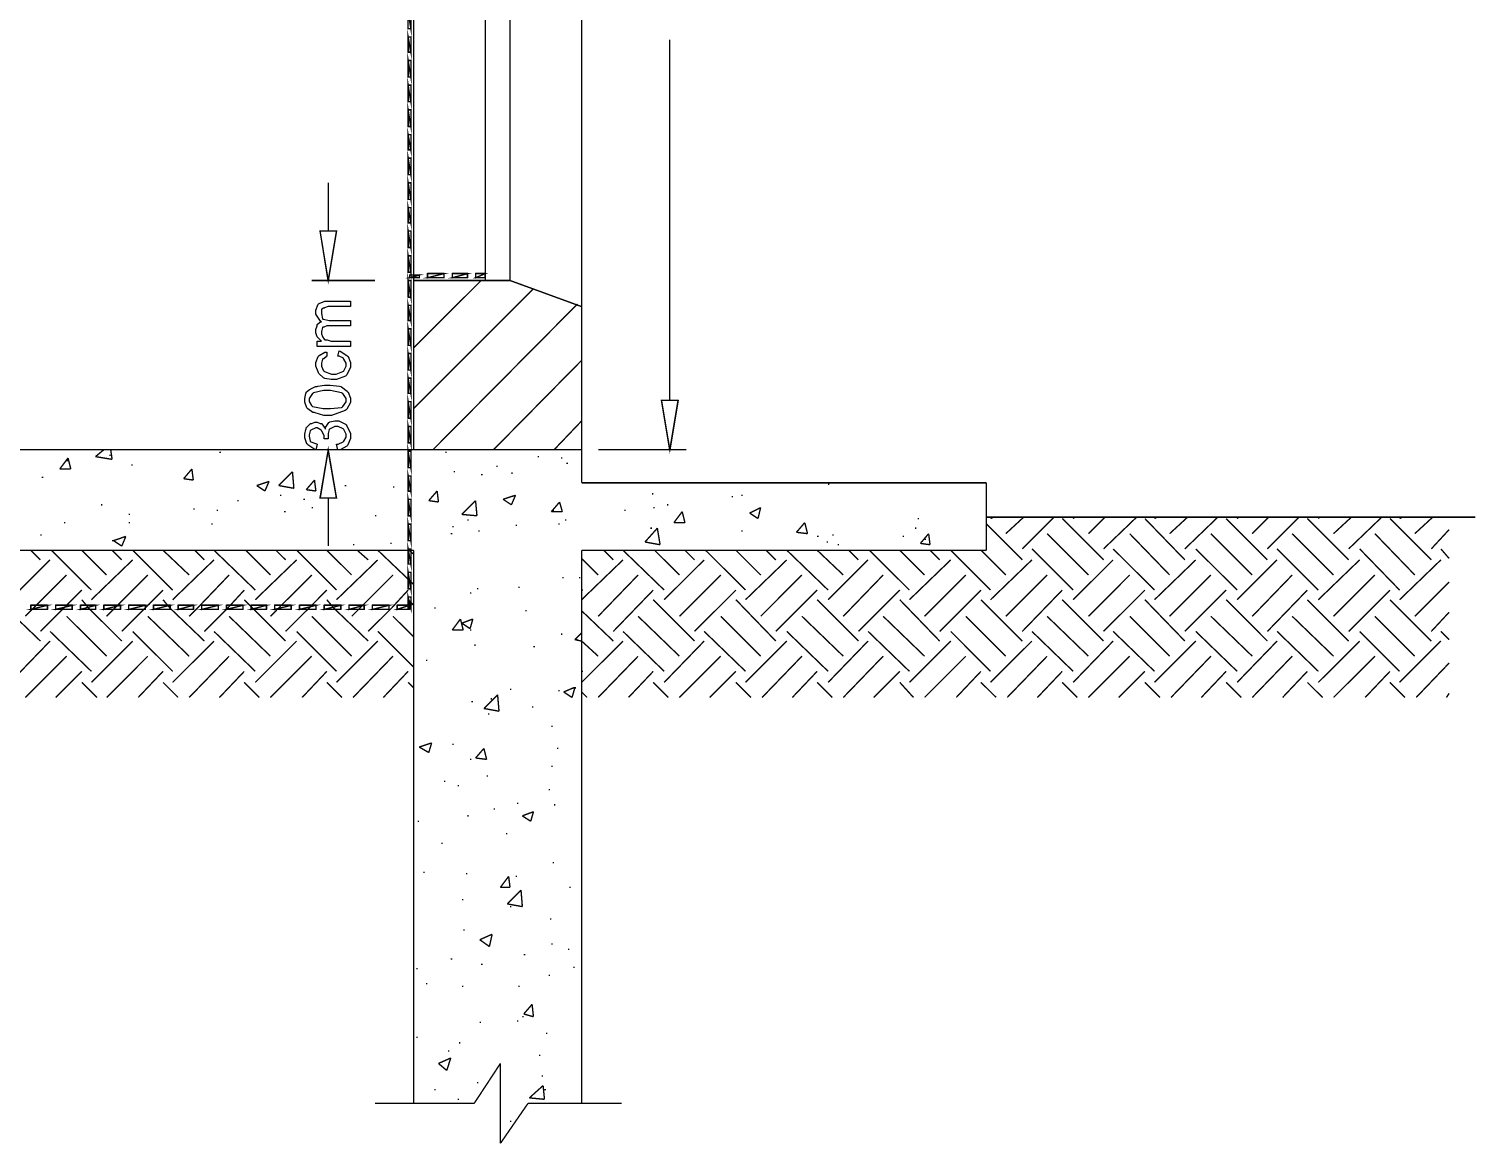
# Model space of a CAD drawing. Header units: metres. Extents: x -593 to 248, y 430 to 1024.
# Drawn here: x -205.54 to -160.97, y 470.03 to 504.37 of the extents above; entities that cross this region are included whole.
import ezdxf

# ---------------------------------------------------------------- set-up
doc = ezdxf.new("R2010")
doc.units = ezdxf.units.M
doc.header["$MEASUREMENT"] = 0
for name, color, linetype in [('C00-00-00-BLACK', 7, 'Continuous'), ('C00-00-FF', 5, 'Continuous'), ('C00-7E-FF', 150, 'Continuous'), ('C00-FF-00', 3, 'Continuous'), ('C95-49-00', 34, 'Continuous'), ('CFF-7E-00', 30, 'Continuous')]:
    doc.layers.add(name, color=color, linetype=linetype)

msp = doc.modelspace()

# ---------------------------------------------------------------- linework, layer by layer
at = {"layer": 'C00-00-00-BLACK', "const_width": 0.0423}
for points in [[(-193.687, 537.617), (-193.687, 491.413)], [(-188.513, 537.617), (-188.513, 490.394)], [(-191.481, 507.012), (-191.481, 496.626)], [(-190.719, 507.012), (-190.719, 496.626)], [(-193.687, 494.548), (-191.608, 496.626)], [(-190.719, 496.626), (-193.687, 496.626)], [(-188.513, 495.821), (-190.719, 496.626)], [(-193.687, 492.683), (-189.997, 496.371)], [(-193.092, 491.413), (-188.639, 495.905)], [(-191.227, 491.413), (-188.513, 494.167)], [(-189.361, 491.413), (-188.513, 492.301)], [(-285.678, 491.413), (-188.513, 491.413)], [(-204.586, 490.82), (-204.331, 491.159)], [(-204.247, 490.82), (-204.331, 491.159)], [(-203.485, 491.202), (-203.229, 491.413)], [(-203.485, 491.202), (-202.975, 491.116)], [(-203.059, 491.243), (-203.016, 491.243)], [(-202.975, 491.116), (-203.016, 491.413)], [(-199.668, 491.329), (-199.625, 491.329)], [(-192.711, 491.329), (-192.669, 491.329)], [(-189.87, 491.202), (-189.827, 491.202)], [(-189.15, 491.159), (-189.108, 491.159)], [(-204.586, 490.82), (-204.247, 490.82)], [(-204.374, 491.074), (-204.331, 491.074)], [(-202.381, 490.947), (-202.34, 490.947)], [(-200.77, 490.521), (-200.517, 490.82)], [(-200.474, 490.478), (-200.517, 490.82)], [(-197.845, 490.31), (-197.419, 490.733)], [(-197.376, 490.225), (-197.419, 490.733)], [(-192.458, 490.733), (-192.415, 490.733)], [(-191.142, 490.905), (-191.101, 490.905)], [(-190.676, 490.691), (-190.635, 490.691)], [(-188.981, 490.99), (-188.938, 490.99)], [(-205.139, 490.564), (-205.096, 490.564)], [(-200.77, 490.521), (-200.474, 490.478)], [(-198.521, 490.31), (-198.141, 490.437)], [(-198.521, 490.31), (-198.268, 490.141)], [(-198.268, 490.141), (-198.141, 490.437)], [(-197.845, 490.31), (-197.376, 490.225)], [(-196.994, 490.182), (-196.741, 490.478)], [(-196.698, 490.141), (-196.741, 490.478)], [(-195.807, 490.31), (-195.765, 490.31)], [(-194.323, 490.268), (-194.28, 490.268)], [(-191.608, 490.648), (-191.565, 490.648)], [(-188.513, 490.394), (-176.045, 490.394)], [(-180.921, 490.352), (-180.88, 490.352)], [(-176.045, 490.394), (-176.045, 488.317)], [(-199.116, 489.845), (-199.074, 489.845)], [(-197.802, 490.012), (-197.759, 490.012)], [(-197.08, 489.886), (-197.037, 489.886)], [(-196.994, 490.182), (-196.698, 490.141)], [(-193.221, 489.845), (-192.965, 490.141)], [(-193.221, 489.845), (-192.922, 489.802)], [(-192.922, 489.802), (-192.965, 490.141)], [(-192.203, 489.42), (-191.78, 489.845)], [(-191.737, 489.379), (-191.78, 489.845)], [(-190.931, 489.886), (-190.549, 490.012)], [(-190.931, 489.886), (-190.676, 489.716)], [(-190.676, 489.716), (-190.549, 490.012)], [(-189.447, 489.506), (-189.192, 489.802)], [(-189.108, 489.506), (-189.192, 489.802)], [(-186.35, 490.055), (-186.308, 490.055)], [(-183.891, 489.971), (-183.848, 489.971)], [(-183.594, 490.012), (-183.552, 490.012)], [(-203.316, 489.716), (-203.273, 489.716)], [(-202.466, 489.42), (-202.424, 489.42)], [(-200.474, 489.59), (-200.431, 489.59)], [(-199.752, 489.548), (-199.709, 489.548)], [(-197.675, 489.506), (-197.632, 489.506)], [(-196.825, 489.632), (-196.784, 489.632)], [(-194.875, 489.379), (-194.834, 489.379)], [(-192.203, 489.42), (-191.737, 489.379)], [(-189.447, 489.506), (-189.108, 489.506)], [(-189.404, 489.548), (-189.361, 489.548)], [(-187.198, 489.548), (-187.155, 489.548)], [(-186.308, 489.632), (-186.267, 489.632)], [(-185.882, 489.716), (-185.841, 489.716)], [(-185.671, 489.167), (-185.416, 489.506)], [(-185.332, 489.167), (-185.416, 489.506)], [(-182.999, 489.632), (-183.34, 489.463)], [(-183.34, 489.463), (-183.083, 489.293)], [(-183.083, 489.293), (-182.999, 489.632)], [(-204.459, 489.167), (-204.417, 489.167)], [(-202.466, 489.167), (-202.424, 489.167)], [(-199.921, 489.124), (-199.879, 489.124)], [(-192.499, 489.04), (-192.458, 489.04)], [(-192.033, 489.252), (-191.992, 489.252)], [(-191.693, 488.913), (-191.65, 488.913)], [(-190.549, 489.082), (-190.507, 489.082)], [(-189.235, 489.124), (-189.192, 489.124)], [(-189.022, 489.252), (-188.981, 489.252)], [(-186.562, 488.571), (-186.181, 488.997)], [(-186.393, 488.997), (-186.35, 488.997)], [(-186.097, 488.487), (-186.181, 488.997)], [(-185.671, 489.167), (-185.332, 489.167)], [(-183.594, 488.913), (-183.552, 488.913)], [(-181.898, 488.87), (-181.642, 489.167)], [(-181.556, 488.828), (-181.642, 489.167)], [(-178.249, 488.997), (-178.206, 488.997)], [(-178.165, 489.293), (-178.122, 489.293)], [(-176.045, 489.336), (-160.988, 489.336)], [(-205.181, 488.786), (-205.139, 488.786)], [(-202.975, 488.614), (-202.932, 488.614)], [(-202.932, 488.614), (-202.551, 488.743)], [(-202.932, 488.614), (-202.677, 488.444)], [(-202.677, 488.444), (-202.551, 488.743)], [(-195.553, 488.487), (-195.51, 488.487)], [(-194.408, 488.528), (-194.365, 488.528)], [(-192.542, 488.828), (-192.499, 488.828)], [(-186.562, 488.571), (-186.097, 488.487)], [(-181.898, 488.87), (-181.556, 488.828)], [(-181.26, 488.743), (-181.217, 488.743)], [(-180.964, 488.571), (-180.921, 488.571)], [(-180.794, 488.786), (-180.752, 488.786)], [(-180.625, 488.487), (-180.583, 488.487)], [(-178.631, 488.743), (-178.588, 488.743)], [(-178.08, 488.528), (-177.826, 488.828)], [(-178.08, 488.528), (-177.783, 488.487)], [(-177.953, 488.656), (-177.91, 488.656)], [(-177.783, 488.487), (-177.826, 488.828)], [(-280.502, 488.317), (-193.687, 488.317)], [(-195.044, 488.317), (-195.003, 488.317)], [(-195.003, 488.317), (-194.96, 488.317)], [(-193.687, 488.317), (-193.687, 471.278)], [(-188.513, 488.317), (-176.045, 488.317)], [(-188.513, 488.317), (-188.513, 471.278)], [(-181.941, 488.317), (-181.898, 488.317)], [(-191.737, 487.132), (-191.693, 487.132)], [(-190.465, 487.174), (-190.423, 487.174)], [(-189.108, 487.47), (-189.065, 487.47)], [(-188.597, 487.47), (-188.555, 487.47)], [(-191.949, 487.004), (-191.907, 487.004)], [(-193.05, 486.537), (-193.008, 486.537)], [(-190.25, 486.452), (-190.209, 486.452)], [(-192.499, 485.859), (-192.246, 486.198)], [(-192.499, 485.859), (-192.16, 485.859)], [(-192.16, 485.859), (-192.246, 486.198)], [(-192.203, 486.071), (-191.864, 486.198)], [(-192.203, 486.071), (-191.949, 485.902)], [(-191.949, 485.902), (-191.864, 486.198)], [(-191.949, 485.859), (-191.907, 485.859)], [(-191.823, 485.393), (-191.78, 485.393)], [(-189.997, 485.351), (-189.954, 485.351)], [(-189.15, 485.732), (-189.108, 485.732)], [(-189.15, 485.732), (-189.108, 485.732)], [(-188.723, 485.563), (-188.513, 485.775)], [(-188.723, 485.563), (-188.513, 485.52)], [(-188.682, 485.563), (-188.639, 485.563)], [(-193.307, 484.928), (-193.264, 484.928)], [(-190.719, 484.036), (-190.676, 484.036)], [(-189.065, 483.952), (-188.766, 484.079)], [(-188.809, 483.782), (-188.723, 484.079)], [(-188.766, 484.079), (-188.682, 484.079)], [(-188.723, 484.079), (-188.682, 484.079)], [(-191.907, 483.656), (-191.864, 483.656)], [(-191.524, 483.443), (-191.101, 483.866)], [(-191.311, 483.74), (-191.269, 483.74)], [(-191.101, 483.866), (-191.058, 483.359)], [(-189.235, 483.993), (-189.192, 483.993)], [(-189.065, 483.952), (-188.809, 483.782)], [(-191.058, 483.359), (-191.524, 483.443)], [(-191.397, 483.274), (-191.354, 483.274)], [(-190.039, 483.486), (-189.997, 483.486)], [(-189.447, 482.893), (-189.404, 482.893)], [(-193.518, 482.256), (-193.134, 482.382)], [(-193.518, 482.256), (-193.221, 482.086)], [(-193.221, 482.086), (-193.134, 482.382)], [(-192.499, 482.34), (-192.458, 482.34)], [(-191.78, 481.917), (-191.524, 482.213)], [(-191.438, 481.875), (-191.524, 482.213)], [(-189.277, 482.213), (-189.235, 482.213)], [(-191.949, 481.875), (-191.907, 481.875)], [(-191.78, 481.917), (-191.438, 481.875)], [(-191.438, 481.367), (-191.397, 481.367)], [(-189.447, 481.663), (-189.404, 481.663)], [(-192.754, 481.197), (-192.711, 481.197)], [(-192.33, 481.07), (-192.288, 481.07)], [(-189.531, 480.944), (-189.488, 480.944)], [(-190.507, 480.518), (-190.465, 480.518)], [(-189.361, 480.475), (-189.319, 480.475)], [(-192.033, 480.136), (-191.992, 480.136)], [(-191.227, 480.348), (-191.185, 480.348)], [(-190.339, 480.136), (-189.997, 480.263)], [(-190.339, 480.136), (-190.081, 479.967)], [(-190.081, 479.967), (-189.997, 480.263)], [(-193.56, 479.967), (-193.518, 479.967)], [(-190.846, 479.586), (-190.804, 479.586)], [(-192.838, 479.29), (-192.795, 479.29)], [(-189.404, 478.697), (-189.361, 478.697)], [(-193.391, 478.398), (-193.35, 478.398)], [(-192.076, 478.356), (-192.033, 478.356)], [(-191.015, 477.933), (-190.762, 478.272)], [(-190.719, 477.933), (-190.762, 478.272)], [(-190.549, 478.272), (-190.507, 478.272)], [(-191.015, 477.933), (-190.719, 477.933)], [(-190.804, 477.424), (-190.38, 477.847)], [(-190.339, 477.34), (-190.38, 477.847)], [(-188.896, 477.933), (-188.853, 477.933)], [(-192.203, 477.551), (-192.16, 477.551)], [(-190.804, 477.424), (-190.339, 477.34)], [(-190.719, 477.34), (-190.676, 477.34)], [(-189.488, 476.958), (-189.447, 476.958)], [(-192.16, 476.619), (-192.119, 476.619)], [(-191.65, 476.32), (-191.269, 476.49)], [(-191.354, 476.11), (-191.269, 476.49)], [(-191.65, 476.32), (-191.354, 476.11)], [(-189.447, 476.193), (-189.404, 476.193)], [(-188.938, 476.024), (-188.896, 476.024)], [(-192.542, 475.728), (-192.499, 475.728)], [(-191.608, 475.56), (-191.565, 475.56)], [(-190.296, 475.856), (-190.25, 475.856)], [(-193.603, 475.431), (-193.56, 475.431)], [(-189.531, 475.221), (-189.488, 475.221)], [(-188.766, 475.474), (-188.723, 475.474)], [(-193.307, 474.966), (-193.264, 474.966)], [(-192.203, 474.882), (-192.16, 474.882)], [(-190.465, 474.882), (-190.423, 474.882)], [(-190.296, 474.033), (-190.039, 474.329)], [(-189.997, 473.947), (-190.039, 474.329)], [(-191.65, 473.778), (-191.608, 473.778)], [(-190.507, 473.821), (-190.465, 473.821)], [(-190.339, 473.947), (-190.296, 473.947)], [(-190.296, 474.033), (-189.997, 473.947)], [(-193.603, 473.312), (-193.56, 473.312)], [(-189.615, 473.44), (-189.574, 473.44)], [(-192.626, 472.889), (-192.585, 472.889)], [(-192.288, 473.144), (-192.246, 473.144)], [(-192.922, 472.509), (-192.542, 472.678)], [(-192.922, 472.509), (-192.669, 472.294)], [(-192.669, 472.294), (-192.542, 472.678)], [(-191.015, 472.509), (-191.823, 471.278)], [(-191.015, 470.047), (-191.015, 472.509)], [(-191.015, 472.509), (-191.015, 471.278)], [(-189.827, 472.762), (-189.784, 472.762)], [(-189.743, 472.124), (-189.7, 472.124)], [(-193.05, 471.701), (-193.008, 471.701)], [(-191.737, 471.913), (-191.693, 471.913)], [(-190.123, 471.448), (-189.7, 471.828)], [(-189.7, 471.828), (-189.658, 471.405)], [(-189.658, 471.701), (-189.615, 471.701)], [(-194.875, 471.278), (-191.823, 471.278)], [(-192.33, 471.405), (-192.288, 471.405)], [(-190.166, 471.278), (-191.015, 470.047)], [(-190.166, 471.278), (-187.282, 471.278)], [(-190.123, 471.448), (-189.658, 471.405)], [(-190.719, 470.728), (-190.676, 470.728)]]:
    msp.add_lwpolyline(points, dxfattribs=at)
at = {"layer": 'C00-00-FF', "const_width": 0.0423}
msp.add_lwpolyline([(-194.365, 491.413), (-196.784, 491.413)], dxfattribs=at)
at = {"layer": 'C00-7E-FF', "const_width": 0.0423}
for points in [[(-185.798, 492.939), (-185.798, 504.044)], [(-196.318, 498.151), (-196.318, 499.637)], [(-194.875, 496.626), (-196.825, 496.626)], [(-194.621, 491.413), (-196.825, 491.413)], [(-188.004, 491.413), (-185.289, 491.413)], [(-196.318, 489.929), (-196.318, 488.444)]]:
    msp.add_lwpolyline(points, dxfattribs=at)
for points in [[(-196.571, 498.151), (-196.063, 498.151), (-196.318, 496.626), (-196.571, 498.151)], [(-186.054, 492.939), (-185.544, 492.939), (-185.798, 491.413), (-186.054, 492.939)], [(-196.571, 489.929), (-196.063, 489.929), (-196.318, 491.413), (-196.571, 489.929)]]:
    msp.add_lwpolyline(points, close=True, dxfattribs=at)
at = {"layer": 'C00-7E-FF'}
for points in [[(-196.571, 498.151), (-196.063, 498.151), (-196.318, 496.626), (-196.571, 498.151)], [(-186.054, 492.939), (-185.544, 492.939), (-185.798, 491.413), (-186.054, 492.939)], [(-196.571, 489.929), (-196.063, 489.929), (-196.318, 491.413), (-196.571, 489.929)]]:
    msp.add_lwpolyline(points, close=True, dxfattribs=at)
at = {"layer": 'C00-FF-00', "const_width": 0.0423}
for points in [[(-193.857, 504.383), (-193.773, 504.383), (-193.857, 504.891), (-193.857, 504.383)], [(-193.773, 504.383), (-193.857, 504.891), (-193.773, 504.891), (-193.773, 504.383)], [(-193.773, 503.663), (-193.857, 504.129), (-193.773, 504.129), (-193.773, 503.663)], [(-193.857, 503.663), (-193.773, 503.663), (-193.857, 504.129), (-193.857, 503.663)], [(-193.857, 502.898), (-193.773, 502.898), (-193.857, 503.407), (-193.857, 502.898)], [(-193.773, 502.898), (-193.857, 503.407), (-193.773, 503.407), (-193.773, 502.898)], [(-193.857, 502.136), (-193.773, 502.136), (-193.857, 502.645), (-193.857, 502.136)], [(-193.773, 502.136), (-193.857, 502.645), (-193.773, 502.645), (-193.773, 502.136)], [(-193.773, 501.374), (-193.857, 501.883), (-193.773, 501.883), (-193.773, 501.374)], [(-193.857, 501.374), (-193.773, 501.374), (-193.857, 501.883), (-193.857, 501.374)], [(-193.773, 500.652), (-193.857, 501.118), (-193.773, 501.118), (-193.773, 500.652)], [(-193.857, 500.652), (-193.773, 500.652), (-193.857, 501.118), (-193.857, 500.652)], [(-193.857, 499.89), (-193.773, 499.89), (-193.857, 500.398), (-193.857, 499.89)], [(-193.773, 499.89), (-193.857, 500.398), (-193.773, 500.398), (-193.773, 499.89)], [(-193.773, 499.128), (-193.857, 499.637), (-193.773, 499.637), (-193.773, 499.128)], [(-193.857, 499.128), (-193.773, 499.128), (-193.857, 499.637), (-193.857, 499.128)], [(-193.773, 498.406), (-193.857, 498.872), (-193.773, 498.872), (-193.773, 498.406)], [(-193.857, 498.406), (-193.773, 498.406), (-193.857, 498.872), (-193.857, 498.406)], [(-193.857, 497.644), (-193.773, 497.644), (-193.857, 498.151), (-193.857, 497.644)], [(-193.773, 497.644), (-193.857, 498.151), (-193.773, 498.151), (-193.773, 497.644)], [(-193.773, 496.882), (-193.857, 497.389), (-193.773, 497.389), (-193.773, 496.882)], [(-193.857, 496.882), (-193.773, 496.882), (-193.857, 497.389), (-193.857, 496.882)], [(-193.814, 496.71), (-193.516, 496.794), (-193.516, 496.71), (-193.814, 496.71)], [(-193.773, 496.117), (-193.857, 496.626), (-193.773, 496.626), (-193.773, 496.117)], [(-193.857, 496.117), (-193.773, 496.117), (-193.857, 496.626), (-193.857, 496.117)], [(-193.814, 496.794), (-193.814, 496.71), (-193.516, 496.794), (-193.814, 496.794)], [(-193.264, 496.71), (-192.754, 496.837), (-192.754, 496.71), (-193.264, 496.71)], [(-193.264, 496.837), (-193.264, 496.71), (-192.754, 496.837), (-193.264, 496.837)], [(-192.499, 496.71), (-192.031, 496.837), (-192.031, 496.71), (-192.499, 496.71)], [(-192.499, 496.837), (-192.499, 496.71), (-192.031, 496.837), (-192.499, 496.837)], [(-191.78, 496.71), (-191.484, 496.837), (-191.484, 496.71), (-191.78, 496.71)], [(-191.78, 496.837), (-191.78, 496.71), (-191.484, 496.837), (-191.78, 496.837)], [(-193.857, 495.398), (-193.773, 495.398), (-193.857, 495.864), (-193.857, 495.398)], [(-193.773, 495.398), (-193.857, 495.864), (-193.773, 495.864), (-193.773, 495.398)], [(-193.773, 494.633), (-193.857, 495.14), (-193.773, 495.14), (-193.773, 494.633)], [(-193.857, 494.633), (-193.773, 494.633), (-193.857, 495.14), (-193.857, 494.633)], [(-193.773, 493.871), (-193.857, 494.378), (-193.773, 494.378), (-193.773, 493.871)], [(-193.857, 493.871), (-193.773, 493.871), (-193.857, 494.378), (-193.857, 493.871)], [(-193.857, 493.152), (-193.773, 493.152), (-193.857, 493.618), (-193.857, 493.152)], [(-193.773, 493.152), (-193.857, 493.618), (-193.773, 493.618), (-193.773, 493.152)], [(-193.857, 492.387), (-193.773, 492.387), (-193.857, 492.894), (-193.857, 492.387)], [(-193.773, 492.387), (-193.857, 492.894), (-193.773, 492.894), (-193.773, 492.387)], [(-193.773, 491.625), (-193.857, 492.132), (-193.773, 492.132), (-193.773, 491.625)], [(-193.857, 491.625), (-193.773, 491.625), (-193.857, 492.132), (-193.857, 491.625)], [(-193.857, 490.863), (-193.773, 490.863), (-193.857, 491.37), (-193.857, 490.863)], [(-193.773, 490.863), (-193.857, 491.37), (-193.773, 491.37), (-193.773, 490.863)], [(-193.857, 490.141), (-193.773, 490.141), (-193.857, 490.607), (-193.857, 490.141)], [(-193.773, 490.141), (-193.857, 490.607), (-193.773, 490.607), (-193.773, 490.141)], [(-193.773, 489.379), (-193.857, 489.886), (-193.773, 489.886), (-193.773, 489.379)], [(-193.857, 489.379), (-193.773, 489.379), (-193.857, 489.886), (-193.857, 489.379)], [(-193.857, 488.614), (-193.773, 488.614), (-193.857, 489.121), (-193.857, 488.614)], [(-193.773, 488.614), (-193.857, 489.121), (-193.773, 489.121), (-193.773, 488.614)], [(-193.857, 487.894), (-193.773, 487.894), (-193.857, 488.359), (-193.857, 487.894)], [(-193.773, 487.894), (-193.857, 488.359), (-193.773, 488.359), (-193.773, 487.894)], [(-193.773, 487.132), (-193.857, 487.64), (-193.773, 487.64), (-193.773, 487.132)], [(-193.857, 487.132), (-193.773, 487.132), (-193.857, 487.64), (-193.857, 487.132)], [(-193.773, 486.537), (-193.857, 486.877), (-193.773, 486.877), (-193.773, 486.537)], [(-193.857, 486.537), (-193.773, 486.537), (-193.857, 486.877), (-193.857, 486.537)], [(-205.478, 486.494), (-204.966, 486.621), (-204.966, 486.494), (-205.478, 486.494)], [(-205.478, 486.621), (-205.478, 486.494), (-204.966, 486.621), (-205.478, 486.621)], [(-204.715, 486.494), (-204.204, 486.621), (-204.204, 486.494), (-204.715, 486.494)], [(-204.715, 486.621), (-204.715, 486.494), (-204.204, 486.621), (-204.715, 486.621)], [(-203.951, 486.494), (-203.482, 486.621), (-203.482, 486.494), (-203.951, 486.494)], [(-203.951, 486.621), (-203.951, 486.494), (-203.482, 486.621), (-203.951, 486.621)], [(-203.229, 486.494), (-202.717, 486.621), (-202.717, 486.494), (-203.229, 486.494)], [(-203.229, 486.621), (-203.229, 486.494), (-202.717, 486.621), (-203.229, 486.621)], [(-202.466, 486.494), (-201.955, 486.621), (-201.955, 486.494), (-202.466, 486.494)], [(-202.466, 486.621), (-202.466, 486.494), (-201.955, 486.621), (-202.466, 486.621)], [(-201.702, 486.494), (-201.19, 486.621), (-201.19, 486.494), (-201.702, 486.494)], [(-201.702, 486.621), (-201.702, 486.494), (-201.19, 486.621), (-201.702, 486.621)], [(-200.94, 486.494), (-200.471, 486.621), (-200.471, 486.494), (-200.94, 486.494)], [(-200.94, 486.621), (-200.94, 486.494), (-200.471, 486.621), (-200.94, 486.621)], [(-200.217, 486.494), (-199.706, 486.621), (-199.706, 486.494), (-200.217, 486.494)], [(-200.217, 486.621), (-200.217, 486.494), (-199.706, 486.621), (-200.217, 486.621)], [(-199.455, 486.494), (-198.944, 486.621), (-198.944, 486.494), (-199.455, 486.494)], [(-199.455, 486.621), (-199.455, 486.494), (-198.944, 486.621), (-199.455, 486.621)], [(-198.691, 486.494), (-198.222, 486.621), (-198.222, 486.494), (-198.691, 486.494)], [(-198.691, 486.621), (-198.691, 486.494), (-198.222, 486.621), (-198.691, 486.621)], [(-197.971, 486.494), (-197.46, 486.621), (-197.46, 486.494), (-197.971, 486.494)], [(-197.971, 486.621), (-197.971, 486.494), (-197.46, 486.621), (-197.971, 486.621)], [(-197.207, 486.494), (-196.695, 486.621), (-196.695, 486.494), (-197.207, 486.494)], [(-197.207, 486.621), (-197.207, 486.494), (-196.695, 486.621), (-197.207, 486.621)], [(-196.445, 486.494), (-195.933, 486.621), (-195.933, 486.494), (-196.445, 486.494)], [(-196.445, 486.621), (-196.445, 486.494), (-195.933, 486.621), (-196.445, 486.621)], [(-195.68, 486.494), (-195.211, 486.621), (-195.211, 486.494), (-195.68, 486.494)], [(-195.68, 486.621), (-195.68, 486.494), (-195.211, 486.621), (-195.68, 486.621)], [(-194.96, 486.494), (-194.449, 486.621), (-194.449, 486.494), (-194.96, 486.494)], [(-194.96, 486.621), (-194.96, 486.494), (-194.449, 486.621), (-194.96, 486.621)], [(-194.196, 486.494), (-193.814, 486.621), (-193.814, 486.494), (-194.196, 486.494)], [(-194.196, 486.621), (-194.196, 486.494), (-193.814, 486.621), (-194.196, 486.621)]]:
    msp.add_lwpolyline(points, close=True, dxfattribs=at)
at = {"layer": 'C00-FF-00'}
for points in [[(-193.857, 503.663), (-193.773, 503.663), (-193.857, 504.129), (-193.857, 503.663)], [(-193.773, 503.663), (-193.857, 504.129), (-193.773, 504.129), (-193.773, 503.663)], [(-193.857, 502.898), (-193.773, 502.898), (-193.857, 503.407), (-193.857, 502.898)], [(-193.773, 502.898), (-193.857, 503.407), (-193.773, 503.407), (-193.773, 502.898)], [(-193.857, 502.136), (-193.773, 502.136), (-193.857, 502.645), (-193.857, 502.136)], [(-193.773, 502.136), (-193.857, 502.645), (-193.773, 502.645), (-193.773, 502.136)], [(-193.857, 501.374), (-193.773, 501.374), (-193.857, 501.883), (-193.857, 501.374)], [(-193.773, 501.374), (-193.857, 501.883), (-193.773, 501.883), (-193.773, 501.374)], [(-193.857, 500.652), (-193.773, 500.652), (-193.857, 501.118), (-193.857, 500.652)], [(-193.773, 500.652), (-193.857, 501.118), (-193.773, 501.118), (-193.773, 500.652)], [(-193.857, 499.89), (-193.773, 499.89), (-193.857, 500.398), (-193.857, 499.89)], [(-193.773, 499.89), (-193.857, 500.398), (-193.773, 500.398), (-193.773, 499.89)], [(-193.857, 499.128), (-193.773, 499.128), (-193.857, 499.637), (-193.857, 499.128)], [(-193.773, 499.128), (-193.857, 499.637), (-193.773, 499.637), (-193.773, 499.128)], [(-193.857, 498.406), (-193.773, 498.406), (-193.857, 498.872), (-193.857, 498.406)], [(-193.773, 498.406), (-193.857, 498.872), (-193.773, 498.872), (-193.773, 498.406)], [(-193.857, 497.644), (-193.773, 497.644), (-193.857, 498.151), (-193.857, 497.644)], [(-193.773, 497.644), (-193.857, 498.151), (-193.773, 498.151), (-193.773, 497.644)], [(-193.857, 496.882), (-193.773, 496.882), (-193.857, 497.389), (-193.857, 496.882)], [(-193.773, 496.882), (-193.857, 497.389), (-193.773, 497.389), (-193.773, 496.882)], [(-193.857, 496.117), (-193.773, 496.117), (-193.857, 496.626), (-193.857, 496.117)], [(-193.773, 496.117), (-193.857, 496.626), (-193.773, 496.626), (-193.773, 496.117)], [(-193.814, 496.794), (-193.814, 496.71), (-193.516, 496.794), (-193.814, 496.794)], [(-193.814, 496.71), (-193.516, 496.794), (-193.516, 496.71), (-193.814, 496.71)], [(-193.264, 496.837), (-193.264, 496.71), (-192.754, 496.837), (-193.264, 496.837)], [(-193.264, 496.71), (-192.754, 496.837), (-192.754, 496.71), (-193.264, 496.71)], [(-192.499, 496.837), (-192.499, 496.71), (-192.031, 496.837), (-192.499, 496.837)], [(-192.499, 496.71), (-192.031, 496.837), (-192.031, 496.71), (-192.499, 496.71)], [(-191.78, 496.837), (-191.78, 496.71), (-191.484, 496.837), (-191.78, 496.837)], [(-191.78, 496.71), (-191.484, 496.837), (-191.484, 496.71), (-191.78, 496.71)], [(-193.857, 495.398), (-193.773, 495.398), (-193.857, 495.864), (-193.857, 495.398)], [(-193.773, 495.398), (-193.857, 495.864), (-193.773, 495.864), (-193.773, 495.398)], [(-193.857, 494.633), (-193.773, 494.633), (-193.857, 495.14), (-193.857, 494.633)], [(-193.773, 494.633), (-193.857, 495.14), (-193.773, 495.14), (-193.773, 494.633)], [(-193.857, 493.871), (-193.773, 493.871), (-193.857, 494.378), (-193.857, 493.871)], [(-193.773, 493.871), (-193.857, 494.378), (-193.773, 494.378), (-193.773, 493.871)], [(-193.857, 493.152), (-193.773, 493.152), (-193.857, 493.618), (-193.857, 493.152)], [(-193.773, 493.152), (-193.857, 493.618), (-193.773, 493.618), (-193.773, 493.152)], [(-193.857, 492.387), (-193.773, 492.387), (-193.857, 492.894), (-193.857, 492.387)], [(-193.773, 492.387), (-193.857, 492.894), (-193.773, 492.894), (-193.773, 492.387)], [(-193.857, 491.625), (-193.773, 491.625), (-193.857, 492.132), (-193.857, 491.625)], [(-193.773, 491.625), (-193.857, 492.132), (-193.773, 492.132), (-193.773, 491.625)], [(-193.857, 490.863), (-193.773, 490.863), (-193.857, 491.37), (-193.857, 490.863)], [(-193.773, 490.863), (-193.857, 491.37), (-193.773, 491.37), (-193.773, 490.863)], [(-193.857, 490.141), (-193.773, 490.141), (-193.857, 490.607), (-193.857, 490.141)], [(-193.773, 490.141), (-193.857, 490.607), (-193.773, 490.607), (-193.773, 490.141)], [(-193.857, 489.379), (-193.773, 489.379), (-193.857, 489.886), (-193.857, 489.379)], [(-193.773, 489.379), (-193.857, 489.886), (-193.773, 489.886), (-193.773, 489.379)], [(-193.857, 488.614), (-193.773, 488.614), (-193.857, 489.121), (-193.857, 488.614)], [(-193.773, 488.614), (-193.857, 489.121), (-193.773, 489.121), (-193.773, 488.614)], [(-193.857, 487.894), (-193.773, 487.894), (-193.857, 488.359), (-193.857, 487.894)], [(-193.773, 487.894), (-193.857, 488.359), (-193.773, 488.359), (-193.773, 487.894)], [(-193.857, 487.132), (-193.773, 487.132), (-193.857, 487.64), (-193.857, 487.132)], [(-193.773, 487.132), (-193.857, 487.64), (-193.773, 487.64), (-193.773, 487.132)], [(-193.857, 486.537), (-193.773, 486.537), (-193.857, 486.877), (-193.857, 486.537)], [(-193.773, 486.537), (-193.857, 486.877), (-193.773, 486.877), (-193.773, 486.537)], [(-205.478, 486.621), (-205.478, 486.494), (-204.966, 486.621), (-205.478, 486.621)], [(-205.478, 486.494), (-204.966, 486.621), (-204.966, 486.494), (-205.478, 486.494)], [(-204.715, 486.621), (-204.715, 486.494), (-204.204, 486.621), (-204.715, 486.621)], [(-204.715, 486.494), (-204.204, 486.621), (-204.204, 486.494), (-204.715, 486.494)], [(-203.951, 486.621), (-203.951, 486.494), (-203.482, 486.621), (-203.951, 486.621)], [(-203.951, 486.494), (-203.482, 486.621), (-203.482, 486.494), (-203.951, 486.494)], [(-203.229, 486.621), (-203.229, 486.494), (-202.717, 486.621), (-203.229, 486.621)], [(-203.229, 486.494), (-202.717, 486.621), (-202.717, 486.494), (-203.229, 486.494)], [(-202.466, 486.621), (-202.466, 486.494), (-201.955, 486.621), (-202.466, 486.621)], [(-202.466, 486.494), (-201.955, 486.621), (-201.955, 486.494), (-202.466, 486.494)], [(-201.702, 486.621), (-201.702, 486.494), (-201.19, 486.621), (-201.702, 486.621)], [(-201.702, 486.494), (-201.19, 486.621), (-201.19, 486.494), (-201.702, 486.494)], [(-200.94, 486.621), (-200.94, 486.494), (-200.471, 486.621), (-200.94, 486.621)], [(-200.94, 486.494), (-200.471, 486.621), (-200.471, 486.494), (-200.94, 486.494)], [(-200.217, 486.621), (-200.217, 486.494), (-199.706, 486.621), (-200.217, 486.621)], [(-200.217, 486.494), (-199.706, 486.621), (-199.706, 486.494), (-200.217, 486.494)], [(-199.455, 486.621), (-199.455, 486.494), (-198.944, 486.621), (-199.455, 486.621)], [(-199.455, 486.494), (-198.944, 486.621), (-198.944, 486.494), (-199.455, 486.494)], [(-198.691, 486.621), (-198.691, 486.494), (-198.222, 486.621), (-198.691, 486.621)], [(-198.691, 486.494), (-198.222, 486.621), (-198.222, 486.494), (-198.691, 486.494)], [(-197.971, 486.621), (-197.971, 486.494), (-197.46, 486.621), (-197.971, 486.621)], [(-197.971, 486.494), (-197.46, 486.621), (-197.46, 486.494), (-197.971, 486.494)], [(-197.207, 486.621), (-197.207, 486.494), (-196.695, 486.621), (-197.207, 486.621)], [(-197.207, 486.494), (-196.695, 486.621), (-196.695, 486.494), (-197.207, 486.494)], [(-196.445, 486.621), (-196.445, 486.494), (-195.933, 486.621), (-196.445, 486.621)], [(-196.445, 486.494), (-195.933, 486.621), (-195.933, 486.494), (-196.445, 486.494)], [(-195.68, 486.621), (-195.68, 486.494), (-195.211, 486.621), (-195.68, 486.621)], [(-195.68, 486.494), (-195.211, 486.621), (-195.211, 486.494), (-195.68, 486.494)], [(-194.96, 486.621), (-194.96, 486.494), (-194.449, 486.621), (-194.96, 486.621)], [(-194.96, 486.494), (-194.449, 486.621), (-194.449, 486.494), (-194.96, 486.494)], [(-194.196, 486.621), (-194.196, 486.494), (-193.814, 486.621), (-194.196, 486.621)], [(-194.196, 486.494), (-193.814, 486.621), (-193.814, 486.494), (-194.196, 486.494)]]:
    msp.add_lwpolyline(points, close=True, dxfattribs=at)
at = {"layer": 'C00-FF-00', "const_width": 0.0423}
for points in [[(-191.481, 496.837), (-191.481, 496.71)], [(-193.814, 486.621), (-193.814, 486.494)]]:
    msp.add_lwpolyline(points, dxfattribs=at)
at = {"layer": 'C95-49-00', "const_width": 0.0423}
for points in [[(-174.942, 488.021), (-176.045, 489.124)], [(-175.919, 489.293), (-175.831, 489.336)], [(-175.45, 488.828), (-174.899, 489.336)], [(-174.942, 488.359), (-173.966, 489.336)], [(-172.439, 488.021), (-173.711, 489.293)], [(-173.374, 489.293), (-173.331, 489.336)], [(-172.905, 488.828), (-172.396, 489.336)], [(-172.439, 488.359), (-171.421, 489.336)], [(-169.935, 488.021), (-171.166, 489.293)], [(-170.87, 489.293), (-170.786, 489.336)], [(-170.404, 488.828), (-169.851, 489.336)], [(-169.935, 488.359), (-168.92, 489.336)], [(-167.393, 488.021), (-168.663, 489.293)], [(-168.324, 489.293), (-168.282, 489.336)], [(-167.859, 488.828), (-167.351, 489.336)], [(-167.393, 488.359), (-166.417, 489.336)], [(-164.89, 488.021), (-166.163, 489.293)], [(-165.824, 489.293), (-165.779, 489.336)], [(-165.356, 488.828), (-164.806, 489.336)], [(-164.89, 488.359), (-163.872, 489.336)], [(-162.345, 488.021), (-163.618, 489.293)], [(-163.321, 489.293), (-163.236, 489.336)], [(-162.853, 488.828), (-162.302, 489.336)], [(-162.345, 488.359), (-161.795, 488.954)], [(-172.905, 487.555), (-174.177, 488.828)], [(-170.404, 487.555), (-171.634, 488.828)], [(-167.859, 487.555), (-169.132, 488.828)], [(-165.356, 487.555), (-166.628, 488.828)], [(-162.853, 487.555), (-164.083, 488.828)], [(-206.113, 486.793), (-204.885, 488.021)], [(-205.181, 488.021), (-205.478, 488.317)], [(-203.612, 487.09), (-204.842, 488.317)], [(-203.143, 487.555), (-203.908, 488.317)], [(-203.612, 486.793), (-202.34, 488.021)], [(-202.677, 488.021), (-202.975, 488.317)], [(-201.109, 487.09), (-202.34, 488.317)], [(-200.601, 487.555), (-201.406, 488.317)], [(-201.109, 486.793), (-199.836, 488.021)], [(-200.132, 488.021), (-200.431, 488.317)], [(-198.564, 487.09), (-199.836, 488.317)], [(-198.098, 487.555), (-198.86, 488.317)], [(-198.564, 486.793), (-197.291, 488.021)], [(-197.632, 488.021), (-197.929, 488.317)], [(-196.063, 487.09), (-197.291, 488.317)], [(-195.596, 487.555), (-196.361, 488.317)], [(-196.063, 486.793), (-194.791, 488.021)], [(-195.087, 488.021), (-195.426, 488.317)], [(-193.687, 487.259), (-193.814, 487.386), (-194.791, 488.317)], [(-193.687, 488.191), (-193.814, 488.317), (-193.857, 488.317)], [(-188.004, 487.555), (-188.513, 488.063)], [(-188.513, 486.793), (-187.239, 488.021)], [(-187.538, 488.021), (-187.835, 488.317)], [(-185.97, 487.09), (-187.239, 488.317)], [(-185.502, 487.555), (-186.267, 488.317)], [(-185.97, 486.793), (-184.739, 488.021)], [(-185.036, 488.021), (-185.332, 488.317)], [(-183.466, 487.09), (-184.697, 488.317)], [(-182.999, 487.555), (-183.762, 488.317)], [(-183.466, 486.793), (-182.194, 488.021)], [(-182.533, 488.021), (-182.829, 488.317)], [(-180.921, 487.09), (-182.194, 488.317)], [(-180.455, 487.555), (-181.26, 488.317)], [(-180.921, 486.793), (-179.692, 488.021)], [(-179.988, 488.021), (-180.287, 488.317)], [(-178.418, 487.09), (-179.649, 488.317)], [(-177.953, 487.555), (-178.715, 488.317)], [(-178.418, 486.793), (-177.145, 488.021)], [(-177.487, 488.021), (-177.783, 488.317)], [(-175.919, 487.09), (-177.145, 488.317)], [(-175.45, 487.555), (-176.215, 488.317)], [(-175.919, 486.793), (-174.645, 488.021)], [(-173.374, 487.09), (-174.645, 488.359)], [(-173.374, 486.793), (-172.143, 488.021)], [(-170.87, 487.09), (-172.143, 488.359)], [(-170.87, 486.793), (-169.598, 488.021)], [(-168.324, 487.09), (-169.598, 488.359)], [(-168.324, 486.793), (-167.094, 488.021)], [(-165.824, 487.09), (-167.094, 488.359)], [(-165.824, 486.793), (-164.551, 488.021)], [(-163.321, 487.09), (-164.551, 488.359)], [(-163.321, 486.793), (-162.049, 488.021)], [(-161.795, 488.063), (-162.049, 488.359)], [(-205.647, 486.282), (-205.392, 486.537), (-204.374, 487.555)], [(-203.143, 486.282), (-202.89, 486.537), (-201.874, 487.555)], [(-200.601, 486.282), (-200.344, 486.537), (-199.37, 487.555)], [(-198.098, 486.282), (-197.845, 486.537), (-196.825, 487.555)], [(-195.596, 486.282), (-195.341, 486.537), (-194.323, 487.555)], [(-188.004, 486.282), (-186.773, 487.555)], [(-185.502, 486.282), (-184.228, 487.555)], [(-182.999, 486.282), (-181.728, 487.555)], [(-180.455, 486.282), (-179.226, 487.555)], [(-177.953, 486.282), (-176.681, 487.555)], [(-175.45, 486.282), (-174.177, 487.555)], [(-172.905, 486.282), (-171.634, 487.555)], [(-170.404, 486.282), (-169.132, 487.555)], [(-167.859, 486.282), (-166.628, 487.555)], [(-165.356, 486.282), (-164.083, 487.555)], [(-162.853, 486.282), (-161.795, 487.343)], [(-205.181, 485.52), (-206.243, 486.537), (-206.453, 486.793)], [(-205.181, 485.817), (-204.459, 486.537), (-203.908, 487.09)], [(-202.677, 485.52), (-203.697, 486.537), (-203.908, 486.793)], [(-202.677, 485.817), (-201.958, 486.537), (-201.406, 487.09)], [(-200.132, 485.52), (-201.193, 486.537), (-201.406, 486.793)], [(-200.132, 485.817), (-199.413, 486.537), (-198.903, 487.09)], [(-197.632, 485.52), (-198.648, 486.537), (-198.903, 486.793)], [(-197.632, 485.817), (-196.91, 486.537), (-196.361, 487.09)], [(-195.087, 485.52), (-196.148, 486.537), (-196.361, 486.793)], [(-195.087, 485.817), (-194.365, 486.537), (-193.857, 487.09)], [(-193.687, 486.621), (-193.814, 486.751), (-193.857, 486.793)], [(-188.513, 487.09), (-188.47, 487.09)], [(-187.538, 485.817), (-186.308, 487.09)], [(-185.036, 485.52), (-186.308, 486.793)], [(-185.036, 485.817), (-183.762, 487.09)], [(-182.533, 485.52), (-183.762, 486.793)], [(-182.533, 485.817), (-181.26, 487.09)], [(-179.988, 485.52), (-181.26, 486.793)], [(-179.988, 485.817), (-178.715, 487.09)], [(-177.487, 485.52), (-178.715, 486.793)], [(-177.487, 485.817), (-176.215, 487.09)], [(-174.942, 485.52), (-176.215, 486.793)], [(-174.942, 485.817), (-173.711, 487.09)], [(-172.439, 485.52), (-173.711, 486.793)], [(-172.439, 485.817), (-171.166, 487.09)], [(-169.935, 485.52), (-171.166, 486.793)], [(-169.935, 485.817), (-168.663, 487.09)], [(-167.393, 485.52), (-168.663, 486.793)], [(-167.393, 485.817), (-166.163, 487.09)], [(-164.89, 485.52), (-166.163, 486.793)], [(-164.89, 485.817), (-163.618, 487.09)], [(-162.345, 485.52), (-163.618, 486.793)], [(-203.143, 485.054), (-204.374, 486.282)], [(-200.601, 485.054), (-201.874, 486.282)], [(-198.098, 485.054), (-199.37, 486.282)], [(-195.596, 485.054), (-196.825, 486.282)], [(-193.687, 485.647), (-194.323, 486.282)], [(-187.538, 485.52), (-188.513, 486.452)], [(-185.502, 485.054), (-186.773, 486.282)], [(-182.999, 485.054), (-184.228, 486.282)], [(-180.455, 485.054), (-181.728, 486.282)], [(-177.953, 485.054), (-179.226, 486.282)], [(-175.45, 485.054), (-176.681, 486.282)], [(-172.905, 485.054), (-174.177, 486.282)], [(-170.404, 485.054), (-171.634, 486.282)], [(-167.859, 485.054), (-169.132, 486.282)], [(-165.356, 485.054), (-166.628, 486.282)], [(-162.853, 485.054), (-164.083, 486.282)], [(-162.345, 485.817), (-161.795, 486.409)], [(-203.612, 484.587), (-204.885, 485.817)], [(-201.109, 484.587), (-202.34, 485.817)], [(-198.564, 484.587), (-199.836, 485.817)], [(-196.063, 484.587), (-197.291, 485.817)], [(-193.687, 484.717), (-194.791, 485.817)], [(-185.97, 484.587), (-187.239, 485.817)], [(-183.466, 484.587), (-184.739, 485.817)], [(-180.921, 484.587), (-182.194, 485.817)], [(-178.418, 484.587), (-179.692, 485.817)], [(-175.919, 484.587), (-177.145, 485.817)], [(-173.374, 484.587), (-174.645, 485.817)], [(-170.87, 484.587), (-172.143, 485.817)], [(-168.324, 484.587), (-169.598, 485.817)], [(-165.824, 484.587), (-167.094, 485.817)], [(-163.321, 484.587), (-164.551, 485.817)], [(-161.795, 485.563), (-162.049, 485.817)], [(-206.113, 484.248), (-204.885, 485.52)], [(-203.612, 484.248), (-202.34, 485.52)], [(-201.109, 484.248), (-199.836, 485.52)], [(-198.564, 484.248), (-197.291, 485.52)], [(-196.063, 484.248), (-194.791, 485.52)], [(-188.513, 484.248), (-187.239, 485.52)], [(-188.004, 485.054), (-188.513, 485.52)], [(-185.97, 484.248), (-184.739, 485.52)], [(-183.466, 484.248), (-182.194, 485.52)], [(-180.921, 484.248), (-179.692, 485.52)], [(-178.418, 484.248), (-177.145, 485.52)], [(-175.919, 484.248), (-174.645, 485.52)], [(-173.374, 484.248), (-172.143, 485.52)], [(-170.87, 484.248), (-169.598, 485.52)], [(-168.324, 484.248), (-167.094, 485.52)], [(-165.824, 484.248), (-164.551, 485.52)], [(-163.321, 484.248), (-162.049, 485.52)], [(-205.647, 483.782), (-204.374, 485.054)], [(-203.143, 483.782), (-201.874, 485.054)], [(-200.601, 483.782), (-199.37, 485.054)], [(-198.098, 483.782), (-196.825, 485.054)], [(-195.553, 483.782), (-194.323, 485.054)], [(-188.004, 483.782), (-186.773, 485.054)], [(-185.502, 483.782), (-184.228, 485.054)], [(-182.956, 483.782), (-181.728, 485.054)], [(-180.455, 483.782), (-179.226, 485.054)], [(-177.953, 483.782), (-176.681, 485.054)], [(-175.407, 483.782), (-174.177, 485.054)], [(-172.905, 483.782), (-171.634, 485.054)], [(-170.363, 483.782), (-169.132, 485.054)], [(-167.859, 483.782), (-166.628, 485.054)], [(-165.356, 483.782), (-164.083, 485.054)], [(-204.715, 483.782), (-203.908, 484.587)], [(-202.17, 483.782), (-201.406, 484.587)], [(-199.668, 483.782), (-198.903, 484.587)], [(-197.121, 483.782), (-196.361, 484.587)], [(-194.621, 483.782), (-193.857, 484.587)], [(-188.513, 484.587), (-188.47, 484.587)], [(-187.07, 483.782), (-186.308, 484.587)], [(-184.57, 483.782), (-183.762, 484.587)], [(-182.025, 483.782), (-181.26, 484.587)], [(-179.522, 483.782), (-178.715, 484.587)], [(-176.977, 483.782), (-176.215, 484.587)], [(-174.476, 483.782), (-173.711, 484.587)], [(-171.973, 483.782), (-171.166, 484.587)], [(-169.428, 483.782), (-168.663, 484.587)], [(-166.925, 483.782), (-166.163, 484.587)], [(-164.382, 483.782), (-163.618, 484.587)], [(-162.811, 483.782), (-161.795, 484.844)], [(-203.442, 483.782), (-203.908, 484.248)], [(-200.94, 483.782), (-201.406, 484.248)], [(-198.437, 483.782), (-198.903, 484.248)], [(-195.892, 483.782), (-196.361, 484.248)], [(-193.687, 484.079), (-193.857, 484.248)], [(-185.841, 483.782), (-186.308, 484.248)], [(-183.297, 483.782), (-183.762, 484.248)], [(-180.794, 483.782), (-181.26, 484.248)], [(-178.292, 483.782), (-178.715, 484.248)], [(-175.746, 483.782), (-176.215, 484.248)], [(-173.245, 483.782), (-173.711, 484.248)], [(-170.7, 483.782), (-171.166, 484.248)], [(-168.198, 483.782), (-168.663, 484.248)], [(-165.695, 483.782), (-166.163, 484.248)], [(-163.153, 483.782), (-163.618, 484.248)], [(-188.343, 483.782), (-188.513, 483.952)], [(-161.879, 483.782), (-161.795, 483.909)]]:
    msp.add_lwpolyline(points, dxfattribs=at)
at = {"layer": 'CFF-7E-00'}
for points in [[(-195.637, 494.59), (-196.657, 494.59), (-196.657, 494.76), (-196.528, 494.76), (-196.54, 494.771), (-196.647, 494.88), (-196.657, 494.889), (-196.657, 494.889), (-196.698, 495.018), (-196.698, 495.059), (-196.698, 495.113), (-196.657, 495.233), (-196.657, 495.271), (-196.647, 495.282), (-196.559, 495.355), (-196.528, 495.355), (-196.551, 495.377), (-196.698, 495.584), (-196.698, 495.652), (-196.698, 495.715), (-196.625, 495.895), (-196.614, 495.905), (-196.593, 495.916), (-196.42, 495.99), (-196.361, 495.99), (-195.637, 495.99), (-195.637, 495.821), (-196.275, 495.821), (-196.318, 495.821), (-196.435, 495.789), (-196.445, 495.778), (-196.467, 495.778), (-196.519, 495.747), (-196.528, 495.736), (-196.528, 495.704), (-196.528, 495.634), (-196.528, 495.609), (-196.528, 495.609), (-196.498, 495.45), (-196.487, 495.439), (-196.467, 495.43), (-196.292, 495.398), (-196.232, 495.398), (-195.637, 495.398), (-195.637, 495.228), (-196.318, 495.228), (-196.361, 495.228), (-196.455, 495.186), (-196.487, 495.186), (-196.498, 495.176), (-196.528, 495.056), (-196.528, 495.016), (-196.528, 494.985), (-196.498, 494.901), (-196.487, 494.889), (-196.487, 494.869), (-196.424, 494.803), (-196.402, 494.803), (-196.35, 494.803), (-196.231, 494.76), (-196.191, 494.76), (-195.637, 494.76), (-195.637, 494.59)], [(-196.019, 494.294), (-195.976, 494.463), (-195.955, 494.454), (-195.745, 494.316), (-195.722, 494.294), (-195.702, 494.285), (-195.637, 494.103), (-195.637, 494.041), (-195.637, 493.957), (-195.745, 493.724), (-195.765, 493.701), (-195.787, 493.681), (-196.059, 493.575), (-196.148, 493.575), (-196.223, 493.575), (-196.424, 493.608), (-196.445, 493.618), (-196.467, 493.628), (-196.604, 493.765), (-196.614, 493.785), (-196.625, 493.808), (-196.698, 493.983), (-196.698, 494.041), (-196.698, 494.104), (-196.625, 494.285), (-196.614, 494.294), (-196.593, 494.316), (-196.42, 494.421), (-196.361, 494.421), (-196.361, 494.294), (-196.371, 494.285), (-196.458, 494.21), (-196.487, 494.21), (-196.498, 494.2), (-196.528, 494.08), (-196.528, 494.041), (-196.528, 493.988), (-196.467, 493.839), (-196.445, 493.828), (-196.435, 493.819), (-196.22, 493.744), (-196.148, 493.744), (-196.074, 493.744), (-195.871, 493.819), (-195.849, 493.828), (-195.839, 493.839), (-195.765, 493.991), (-195.765, 494.041), (-195.765, 494.083), (-195.839, 494.2), (-195.849, 494.21), (-195.849, 494.232), (-195.977, 494.294), (-196.019, 494.294)], [(-196.361, 492.471), (-196.455, 492.471), (-196.72, 492.547), (-196.741, 492.556), (-196.794, 492.556), (-196.943, 492.673), (-196.953, 492.683), (-196.975, 492.705), (-197.037, 492.882), (-197.037, 492.939), (-197.037, 492.993), (-197.005, 493.142), (-196.994, 493.152), (-196.994, 493.183), (-196.89, 493.269), (-196.867, 493.279), (-196.858, 493.289), (-196.708, 493.362), (-196.657, 493.362), (-196.636, 493.373), (-196.429, 493.405), (-196.361, 493.405), (-196.254, 493.405), (-195.966, 493.373), (-195.933, 493.362), (-195.913, 493.353), (-195.734, 493.215), (-195.722, 493.193), (-195.702, 493.183), (-195.637, 493.002), (-195.637, 492.939), (-195.637, 492.865), (-195.745, 492.663), (-195.765, 492.64), (-195.797, 492.62), (-196.22, 492.471), (-196.361, 492.471)], [(-196.361, 492.683), (-196.243, 492.683), (-195.914, 492.715), (-195.892, 492.725), (-195.871, 492.747), (-195.765, 492.891), (-195.765, 492.939), (-195.765, 492.993), (-195.871, 493.142), (-195.892, 493.152), (-195.914, 493.163), (-196.249, 493.236), (-196.361, 493.236), (-196.467, 493.236), (-196.774, 493.163), (-196.784, 493.152), (-196.806, 493.142), (-196.91, 492.991), (-196.91, 492.939), (-196.91, 492.897), (-196.836, 492.78), (-196.825, 492.767), (-196.804, 492.747), (-196.472, 492.683), (-196.361, 492.683)], [(-196.019, 491.413), (-196.063, 491.582), (-196.011, 491.582), (-195.86, 491.656), (-195.849, 491.666), (-195.839, 491.677), (-195.765, 491.797), (-195.765, 491.836), (-195.765, 491.889), (-195.839, 492.038), (-195.849, 492.048), (-195.86, 492.059), (-196.013, 492.132), (-196.063, 492.132), (-196.116, 492.132), (-196.254, 492.059), (-196.275, 492.048), (-196.286, 492.038), (-196.318, 491.918), (-196.318, 491.878), (-196.318, 491.847), (-196.318, 491.776), (-196.318, 491.752), (-196.445, 491.752), (-196.445, 491.752), (-196.445, 491.794), (-196.445, 491.794), (-196.445, 491.848), (-196.519, 491.985), (-196.528, 492.005), (-196.54, 492.016), (-196.66, 492.091), (-196.698, 492.091), (-196.698, 492.091), (-196.858, 492.016), (-196.867, 492.005), (-196.879, 491.995), (-196.91, 491.876), (-196.91, 491.836), (-196.91, 491.836), (-196.879, 491.677), (-196.867, 491.666), (-196.858, 491.656), (-196.679, 491.593), (-196.657, 491.582), (-196.698, 491.413), (-196.73, 491.424), (-196.943, 491.562), (-196.953, 491.582), (-196.975, 491.593), (-197.037, 491.775), (-197.037, 491.836), (-197.037, 491.889), (-197.005, 492.038), (-196.994, 492.048), (-196.994, 492.091), (-196.879, 492.208), (-196.867, 492.217), (-196.826, 492.217), (-196.731, 492.26), (-196.698, 492.26), (-196.657, 492.26), (-196.562, 492.217), (-196.528, 492.217), (-196.519, 492.208), (-196.413, 492.07), (-196.402, 492.048), (-196.402, 492.102), (-196.297, 492.251), (-196.275, 492.26), (-196.265, 492.271), (-196.114, 492.301), (-196.063, 492.301), (-195.988, 492.301), (-195.787, 492.197), (-195.765, 492.175), (-195.745, 492.154), (-195.637, 491.916), (-195.637, 491.836), (-195.637, 491.763), (-195.713, 491.562), (-195.722, 491.539), (-195.745, 491.519), (-195.951, 491.413), (-196.019, 491.413)]]:
    msp.add_lwpolyline(points, close=True, dxfattribs=at)

doc.saveas('drawing.dxf')
